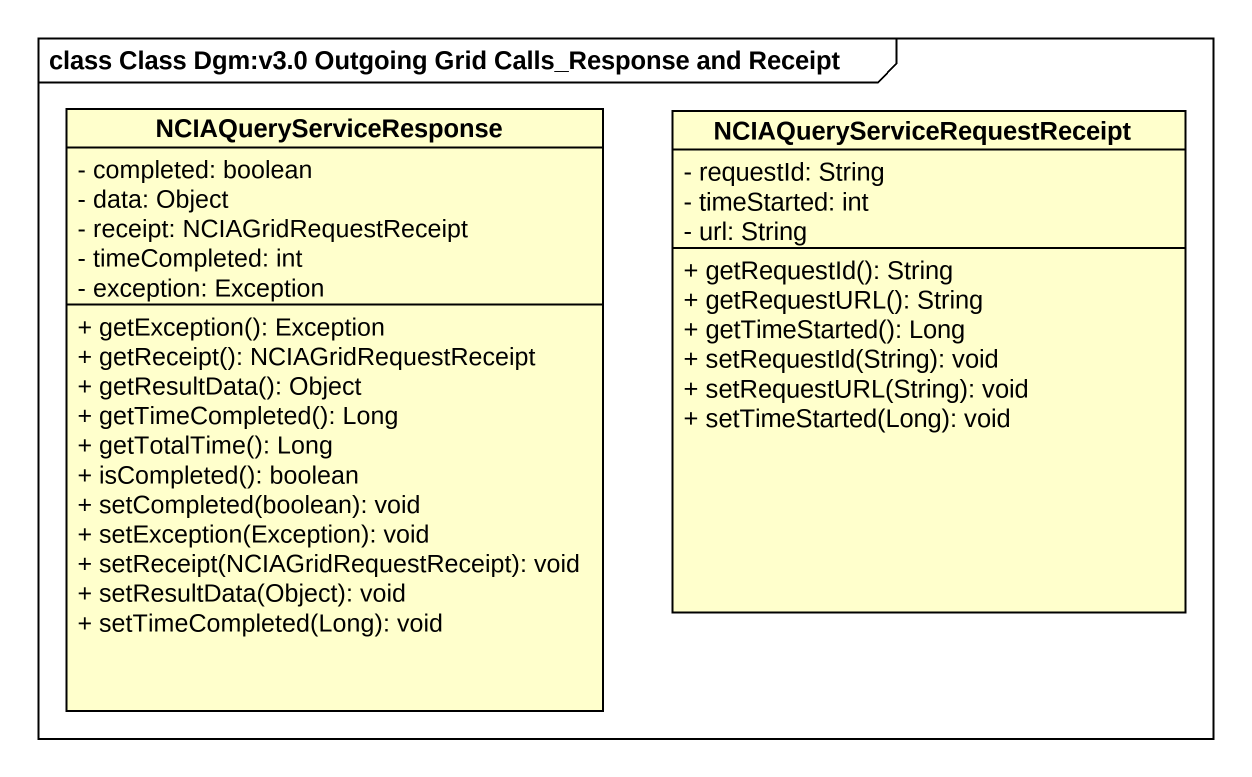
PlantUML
@startuml
mainframe class Class Dgm:v3.0 Outgoing Grid Calls_Response and Receipt
hide circle
hide empty members
skinparam classAttributeIconSize 0
class NCIAQueryServiceResponse {
  - completed: boolean
  - data: Object
  - receipt: NCIAGridRequestReceipt
  - timeCompleted: int
  - exception: Exception
  + getException(): Exception
  + getReceipt(): NCIAGridRequestReceipt
  + getResultData(): Object
  + getTimeCompleted(): Long
  + getTotalTime(): Long
  + isCompleted(): boolean
  + setCompleted(boolean): void
  + setException(Exception): void
  + setReceipt(NCIAGridRequestReceipt): void
  + setResultData(Object): void
  + setTimeCompleted(Long): void
}
class "NCIAQueryServiceRequestReceipt" as NCIAQueryServiceRequestRecei {
  - requestId: String
  - timeStarted: int
  - url: String
  + getRequestId(): String
  + getRequestURL(): String
  + getTimeStarted(): Long
  + setRequestId(String): void
  + setRequestURL(String): void
  + setTimeStarted(Long): void
}
@enduml
